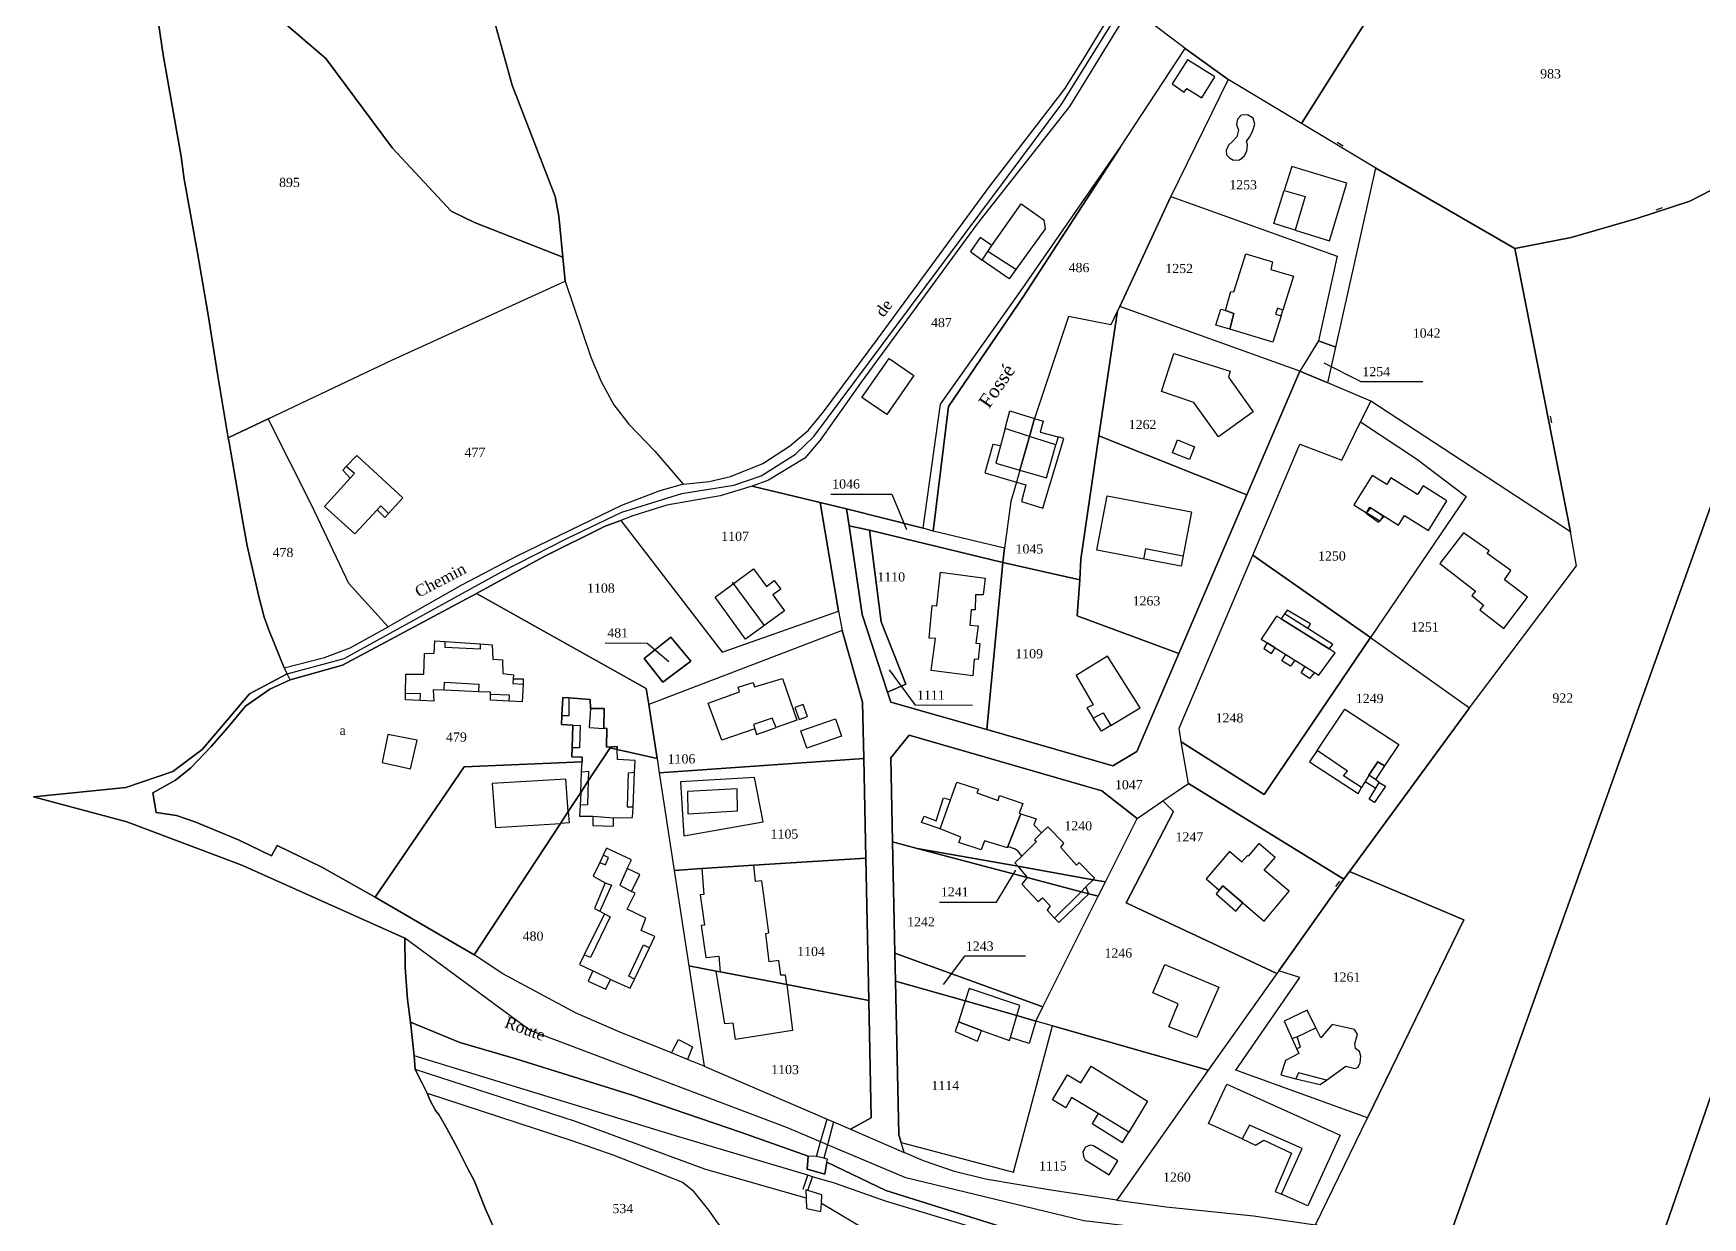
# Model space of a CAD drawing. Extents: x 1206804 to 1210977, y 6152742 to 6157901.
# Drawn here: x 1208421.3 to 1208784.9, y 6153886.7 to 6154144.6 of the extents above; entities that cross this region are included whole.
import ezdxf

# ---------------------------------------------------------------- set-up
doc = ezdxf.new("R2010")
doc.units = 0
doc.linetypes.add('CONTINU', pattern=[0])
doc.layers.get('0').update_dxf_attribs({"linetype": 'CONTINU'})
for name, color, linetype in [('1LIEUDIT', 7, 'CONTINU'), ('1PARCELLE', 7, 'CONTINU'), ('1SECTION', 7, 'CONTINU'), ('1SUBDFISC', 7, 'CONTINU'), ('1SUBDSECT', 7, 'CONTINU'), ('1TRONFLUV', 7, 'CONTINU'), ('1TROUPARCELLE', 7, 'CONTINU'), ('1ZONCOMM', 7, 'CONTINU'), ('3BATIDUR', 7, 'CONTINU'), ('3BATILEGER', 7, 'CONTINU'), ('3CHEMIN', 7, 'CONTINU'), ('3EAU', 7, 'CONTINU'), ('3FISCLINE', 7, 'CONTINUOUS'), ('3FLECHEPAR', 7, 'CONTINU'), ('3LIMNONPARC', 7, 'CONTINU'), ('3MURNONMI', 7, 'CONTINU'), ('3PARCELLETEX', 7, 'CONTINU'), ('3PISCINE', 7, 'CONTINUOUS'), ('3SNCF', 7, 'CONTINU'), ('3SUBDFISCTEX', 7, 'CONTINU'), ('3TOPOLINE', 7, 'CONTINU'), ('3TRONFLUVTEX', 7, 'CONTINU'), ('3ZONCOMMTEX', 7, 'CONTINU')]:
    doc.layers.add(name, color=color, linetype=linetype)
doc.styles.get("Standard").update_dxf_attribs({"font": 'Times New Roman'})

# ---------------------------------------------------------------- blocks, each defined once
blk = doc.blocks.new('MURNOMI')
blk.add_line((-0.75, 0.5), (0.75, 0.5))

msp = doc.modelspace()

# ---------------------------------------------------------------- linework, layer by layer
at = {"layer": '1LIEUDIT'}
for points in [[(1208660.27, 6154150.25), (1208646.96, 6154128.65), (1208626.85, 6154103.06), (1208601.57, 6154068.62), (1208592.66, 6154055.97), (1208589.34, 6154052.08), (1208581.44, 6154047.3), (1208577.86, 6154045.97), (1208570.91, 6154043.88), (1208559.26, 6154041.8), (1208551.88, 6154039.47), (1208549.23, 6154038.49), (1208545.82, 6154037.23), (1208532.38, 6154030.57), (1208517.78, 6154022.58), (1208488.64, 6154006.98), (1208477.22, 6154003.8), (1208476.55, 6154005.11), (1208468.36, 6154000.73), (1208462.28, 6153993.53), (1208458.03, 6153988.61), (1208451.66, 6153983.81), (1208441.4, 6153980.31), (1208421.28, 6153978.32), (1208441.66, 6153972.83), (1208466.67, 6153963.43), (1208502.19, 6153947.49), (1208502.23, 6153941.12), (1208502.75, 6153934.15), (1208503.4, 6153929.22), (1208514.19, 6153924.77), (1208526.39, 6153921.22), (1208551.51, 6153913.44), (1208575.49, 6153905.21), (1208590.02, 6153900.07), (1208589.84, 6153897.25), (1208593.67, 6153896.12), (1208594.12, 6153898.71), (1208606.94, 6153892.56), (1208632.86, 6153884.42)], [(1208660.27, 6154150.25), (1208646.96, 6154128.65), (1208626.85, 6154103.06), (1208601.57, 6154068.62), (1208592.66, 6154055.97), (1208589.34, 6154052.08), (1208581.44, 6154047.3), (1208577.86, 6154045.97), (1208570.91, 6154043.88), (1208559.26, 6154041.8), (1208551.88, 6154039.47), (1208549.23, 6154038.49), (1208545.82, 6154037.23), (1208532.38, 6154030.57), (1208517.78, 6154022.58), (1208488.64, 6154006.98), (1208477.22, 6154003.8), (1208476.55, 6154005.11), (1208476.55, 6154005.11), (1208475.88, 6154006.41), (1208472.63, 6154014.44), (1208471.55, 6154017.42), (1208470.36, 6154021.91), (1208467.83, 6154032.98), (1208466.84, 6154038.66), (1208464.57, 6154051.68), (1208463.91, 6154055.45), (1208463.74, 6154056.46), (1208461.42, 6154070.4), (1208459.34, 6154083.27), (1208457.02, 6154096.76), (1208454.16, 6154112.81), (1208453.49, 6154117.79), (1208449.56, 6154139.89), (1208448.14, 6154149.24)], [(1208632.86, 6153884.42), (1208606.94, 6153892.56), (1208594.12, 6153898.71), (1208593.67, 6153896.12), (1208589.84, 6153897.25), (1208590.02, 6153900.07), (1208575.49, 6153905.21), (1208551.51, 6153913.44), (1208526.39, 6153921.22), (1208514.19, 6153924.77), (1208503.4, 6153929.22), (1208503.4, 6153929.22), (1208504.19, 6153921.87), (1208504.46, 6153918.95), (1208505.9, 6153916.07), (1208507.04, 6153913.76), (1208507.65, 6153912.29), (1208508.9, 6153910.03), (1208509.59, 6153909.13), (1208511.24, 6153906.23), (1208513.72, 6153901.66), (1208515.92, 6153897.28), (1208517.3, 6153894.76), (1208519.73, 6153888.54), (1208522.56, 6153882.17)]]:
    msp.add_lwpolyline(points, dxfattribs=at)
at = {"layer": '1PARCELLE'}
for points in [[(1208804.2, 6154144.72), (1208802.07, 6154139.92), (1208799.4, 6154140.25), (1208791.98, 6154118.58), (1208789.69, 6154114.61), (1208786.71, 6154110.39), (1208782.07, 6154108.06), (1208770.58, 6154104.23), (1208756.24, 6154100.12), (1208744, 6154097.72), (1208713.7, 6154115.22), (1208697.53, 6154124.93), (1208727.34, 6154172.29), (1208714.09, 6154183.15), (1208717.14, 6154188.09), (1208689.53, 6154204.77), (1208694.34, 6154211.21), (1208799.06, 6154147.83), (1208804.2, 6154144.72)], [(1208697.53, 6154124.93), (1208681.52, 6154134.54), (1208672.15, 6154141.3), (1208660.27, 6154150.25), (1208663.02, 6154155.43), (1208672.65, 6154177.06), (1208675.69, 6154183.41), (1208681.49, 6154193.39), (1208689.53, 6154204.77), (1208717.14, 6154188.09), (1208714.09, 6154183.15), (1208727.34, 6154172.29), (1208697.53, 6154124.93)], [(1208700.54, 6153885.11), (1208711.85, 6153908.38), (1208732.84, 6153951.54), (1208707.95, 6153962.03), (1208734.1, 6153997.7), (1208757.39, 6154028.62), (1208756.13, 6154035.99), (1208744, 6154097.72), (1208756.24, 6154100.12), (1208770.58, 6154104.23), (1208782.07, 6154108.06), (1208786.71, 6154110.39), (1208789.69, 6154114.61), (1208791.98, 6154118.58), (1208799.4, 6154140.25), (1208802.07, 6154139.92), (1208804.2, 6154144.72), (1208813.07, 6154164.58), (1208829.17, 6154160.54), (1208727.35, 6153875.78), (1208718.13, 6153879.35), (1208704.88, 6153883.97), (1208700.54, 6153885.11)], [(1208536.58, 6154095.85), (1208517.35, 6154103.35), (1208512.26, 6154105.86), (1208499.53, 6154119.57), (1208484.98, 6154139.13), (1208475.41, 6154147.32), (1208464.99, 6154154.78), (1208461.96, 6154156.5), (1208455.38, 6154158.87), (1208449, 6154160.09), (1208446.18, 6154161.66), (1208448.14, 6154149.24), (1208449.56, 6154139.89), (1208453.49, 6154117.79), (1208454.16, 6154112.81), (1208457.02, 6154096.76), (1208459.34, 6154083.27), (1208461.42, 6154070.4), (1208463.74, 6154056.46), (1208472.41, 6154060.59), (1208499.51, 6154073.48), (1208537.14, 6154090.61), (1208536.58, 6154095.85)], [(1208727.35, 6153875.78), (1208829.17, 6154160.54), (1208834.08, 6154159.16), (1208836.91, 6154157.58), (1208852.08, 6154147.91), (1208858.11, 6154144.33), (1208865.31, 6154140.34), (1208768.4, 6153860.3), (1208754.59, 6153865.49), (1208727.35, 6153875.78)], [(1208592.68, 6154042.44), (1208598.41, 6154041.01), (1208615.06, 6154036.85), (1208618.84, 6154063.82), (1208636.72, 6154089.03), (1208658.01, 6154119.73), (1208672.15, 6154141.3), (1208660.27, 6154150.25), (1208646.96, 6154128.65), (1208626.85, 6154103.06), (1208601.57, 6154068.62), (1208592.66, 6154055.97), (1208589.34, 6154052.08), (1208581.44, 6154047.3), (1208577.86, 6154045.97), (1208592.68, 6154042.44)], [(1208669.01, 6154109.02), (1208657.94, 6154085.11), (1208657.46, 6154084.11), (1208656.01, 6154081.08), (1208646.78, 6154082.92), (1208639.35, 6154060.72), (1208638.23, 6154056.8), (1208636.16, 6154049.47), (1208635.41, 6154046.85), (1208634.22, 6154042.65), (1208632.84, 6154032.48), (1208617.29, 6154036.19), (1208620.62, 6154063.32), (1208636.91, 6154087.18), (1208658.01, 6154119.73), (1208672.15, 6154141.3), (1208681.52, 6154134.54), (1208669.01, 6154109.02)], [(1208865.31, 6154140.34), (1208873.57, 6154136.04), (1208878.82, 6154133.45), (1208883.83, 6154131.29), (1208890.47, 6154129.35), (1208898.21, 6154127.24), (1208905.29, 6154125.59), (1208871.43, 6154024.27), (1208845.8, 6153947.59), (1208836.16, 6153918.74), (1208829.02, 6153897.38), (1208824.28, 6153883.21), (1208812.68, 6153848.5), (1208781.3, 6153856.5), (1208774.74, 6153857.85), (1208770.64, 6153859.26), (1208768.4, 6153860.3), (1208865.31, 6154140.34)], [(1208669.01, 6154109.02), (1208705.26, 6154096.07), (1208701.2, 6154077.58), (1208705, 6154076.21), (1208713.7, 6154115.22), (1208697.53, 6154124.93), (1208681.52, 6154134.54), (1208669.01, 6154109.02)], [(1208744, 6154097.72), (1208756.13, 6154035.99), (1208712.58, 6154064.5), (1208703.26, 6154068.43), (1208705, 6154076.21), (1208713.7, 6154115.22), (1208744, 6154097.72)], [(1208669.01, 6154109.02), (1208705.26, 6154096.07), (1208701.2, 6154077.58), (1208697.12, 6154071.01), (1208657.94, 6154085.11), (1208669.01, 6154109.02)], [(1208472.41, 6154060.59), (1208499.51, 6154073.48), (1208537.14, 6154090.61), (1208542.68, 6154074.07), (1208544.98, 6154068.75), (1208547.68, 6154063.68), (1208551.01, 6154059.43), (1208556.67, 6154053.56), (1208562.82, 6154046.37), (1208557.54, 6154044.89), (1208549.42, 6154041.75), (1208526.76, 6154030.76), (1208514.69, 6154024.47), (1208498.58, 6154015.35), (1208490.02, 6154024.76), (1208481.86, 6154041.86), (1208472.41, 6154060.59)], [(1208632.42, 6154029.37), (1208649.19, 6154025.53), (1208649.47, 6154030.05), (1208653.34, 6154056.91), (1208657.46, 6154084.11), (1208656.01, 6154081.08), (1208646.78, 6154082.92), (1208639.35, 6154060.72), (1208638.23, 6154056.8), (1208636.16, 6154049.47), (1208635.41, 6154046.85), (1208634.22, 6154042.65), (1208632.84, 6154032.48), (1208632.42, 6154029.37)], [(1208697.12, 6154071.01), (1208657.94, 6154085.11), (1208657.46, 6154084.11), (1208653.34, 6154056.91), (1208685.6, 6154044.1), (1208697.12, 6154071.01)], [(1208701.2, 6154077.58), (1208697.12, 6154071.01), (1208703.26, 6154068.43), (1208705, 6154076.21), (1208701.2, 6154077.58)], [(1208697.12, 6154071.01), (1208685.6, 6154044.1), (1208670.79, 6154009.52), (1208661.64, 6153988.16), (1208656.39, 6153985.05), (1208628.93, 6153992.95), (1208608.06, 6153998.91), (1208607.34, 6154001.12), (1208601.83, 6154018.04), (1208598.96, 6154037.3), (1208598.41, 6154041.01), (1208592.68, 6154042.44), (1208596.68, 6154018.75), (1208597.48, 6154014.56), (1208601.9, 6153998.89), (1208602.16, 6153986.62), (1208602.61, 6153964.96), (1208603.25, 6153933.96), (1208603.77, 6153908.43), (1208599.28, 6153905.93), (1208610.97, 6153900.86), (1208610.29, 6153903.01), (1208609.76, 6153904.67), (1208609.06, 6153938.17), (1208608.93, 6153944.25), (1208608.42, 6153968.5), (1208608.04, 6153986.8), (1208612.02, 6153991.72), (1208654.02, 6153979.59), (1208661.68, 6153973.57), (1208667.29, 6153977.4), (1208672.87, 6153981.21), (1208671.33, 6153990.28), (1208670.83, 6153993.27), (1208686.89, 6154030.97), (1208697.16, 6154055.08), (1208706.3, 6154051.65), (1208710.36, 6154059.97), (1208712.58, 6154064.5), (1208703.26, 6154068.43), (1208697.12, 6154071.01)], [(1208712.57, 6154013.02), (1208734.1, 6153997.7), (1208757.39, 6154028.62), (1208756.13, 6154035.99), (1208712.58, 6154064.5), (1208710.36, 6154059.97), (1208722.59, 6154051.88), (1208733.39, 6154043.74), (1208712.57, 6154013.02)], [(1208472.41, 6154060.59), (1208463.74, 6154056.46), (1208463.91, 6154055.45), (1208464.57, 6154051.68), (1208466.84, 6154038.66), (1208467.83, 6154032.98), (1208470.36, 6154021.91), (1208471.55, 6154017.42), (1208472.63, 6154014.44), (1208475.88, 6154006.41), (1208484.72, 6154008.65), (1208490.27, 6154010.76), (1208498.58, 6154015.35), (1208490.02, 6154024.76), (1208481.86, 6154041.86), (1208472.41, 6154060.59)], [(1208670.79, 6154009.52), (1208685.6, 6154044.1), (1208653.34, 6154056.91), (1208649.47, 6154030.05), (1208649.19, 6154025.53), (1208648.66, 6154017.74), (1208670.79, 6154009.52)], [(1208712.57, 6154013.02), (1208686.89, 6154030.97), (1208697.16, 6154055.08), (1208706.3, 6154051.65), (1208710.36, 6154059.97), (1208722.59, 6154051.88), (1208733.39, 6154043.74), (1208712.57, 6154013.02)], [(1208596.68, 6154018.75), (1208592.68, 6154042.44), (1208577.86, 6154045.97), (1208570.91, 6154043.88), (1208559.26, 6154041.8), (1208551.88, 6154039.47), (1208549.23, 6154038.49), (1208571.29, 6154009.84), (1208596.68, 6154018.75)], [(1208554.79, 6154001.92), (1208517.78, 6154022.58), (1208532.38, 6154030.57), (1208545.82, 6154037.23), (1208549.23, 6154038.49), (1208571.29, 6154009.84), (1208596.68, 6154018.75), (1208597.48, 6154014.56), (1208555.33, 6153998.44), (1208554.79, 6154001.92)], [(1208598.41, 6154041.01), (1208598.96, 6154037.3), (1208603.37, 6154036.38), (1208632.42, 6154029.37), (1208632.84, 6154032.48), (1208617.29, 6154036.19), (1208615.06, 6154036.85), (1208598.41, 6154041.01)], [(1208598.96, 6154037.3), (1208601.83, 6154018.04), (1208607.34, 6154001.12), (1208611.33, 6154002.82), (1208605.98, 6154016.39), (1208603.37, 6154036.38), (1208598.96, 6154037.3)], [(1208607.34, 6154001.12), (1208608.06, 6153998.91), (1208628.93, 6153992.95), (1208632.42, 6154029.37), (1208603.37, 6154036.38), (1208605.98, 6154016.39), (1208611.33, 6154002.82), (1208607.34, 6154001.12)], [(1208628.93, 6153992.95), (1208656.39, 6153985.05), (1208661.64, 6153988.16), (1208670.79, 6154009.52), (1208648.66, 6154017.74), (1208649.19, 6154025.53), (1208632.42, 6154029.37), (1208628.93, 6153992.95)], [(1208712.57, 6154013.02), (1208689.37, 6153978.84), (1208671.33, 6153990.28), (1208670.83, 6153993.27), (1208686.89, 6154030.97), (1208712.57, 6154013.02)], [(1208557.14, 6153986.62), (1208548.45, 6153988.64), (1208546.91, 6153988.99), (1208542.16, 6153981.77), (1208540.5, 6153979.23), (1208537.78, 6153975.1), (1208536.1, 6153972.53), (1208517.29, 6153943.87), (1208495.75, 6153956.46), (1208484.12, 6153962.97), (1208474.38, 6153967.72), (1208473.13, 6153965.42), (1208466.11, 6153968.87), (1208456.63, 6153972.82), (1208452.42, 6153974.27), (1208448.03, 6153974.87), (1208447.27, 6153979.2), (1208452.27, 6153981.93), (1208455.54, 6153984.6), (1208459.98, 6153989.25), (1208463.63, 6153993.38), (1208467.51, 6153998.08), (1208472.78, 6154001.77), (1208477.22, 6154003.8), (1208488.64, 6154006.98), (1208517.78, 6154022.58), (1208554.79, 6154001.92), (1208555.33, 6153998.44), (1208557.14, 6153986.62)], [(1208564.51, 6154007.85), (1208560.1, 6154013.08), (1208554.31, 6154008.44), (1208558.42, 6154003.25), (1208564.51, 6154007.85)], [(1208602.16, 6153986.62), (1208601.9, 6153998.89), (1208597.48, 6154014.56), (1208555.33, 6153998.44), (1208557.14, 6153986.62), (1208557.6, 6153983.55), (1208602.16, 6153986.62)], [(1208706.73, 6153960.35), (1208672.87, 6153981.21), (1208671.33, 6153990.28), (1208689.37, 6153978.84), (1208712.57, 6154013.02), (1208734.1, 6153997.7), (1208707.95, 6153962.03), (1208706.73, 6153960.35)], [(1208654.79, 6153959.77), (1208661.68, 6153973.57), (1208654.02, 6153979.59), (1208612.02, 6153991.72), (1208608.04, 6153986.8), (1208608.42, 6153968.5), (1208613.82, 6153967.07), (1208635.69, 6153963.18), (1208652.1, 6153960.25), (1208654.79, 6153959.77)], [(1208564.04, 6153941.5), (1208567.38, 6153919.67), (1208563.79, 6153921.12), (1208560.31, 6153922.52), (1208548.88, 6153927.14), (1208539.5, 6153931.22), (1208533.57, 6153934.38), (1208523.57, 6153939.79), (1208517.29, 6153943.87), (1208536.1, 6153972.53), (1208537.78, 6153975.1), (1208540.5, 6153979.23), (1208542.16, 6153981.77), (1208546.91, 6153988.99), (1208548.45, 6153988.64), (1208557.14, 6153986.62), (1208557.6, 6153983.55), (1208560.86, 6153962.28), (1208564.04, 6153941.5)], [(1208602.61, 6153964.96), (1208602.16, 6153986.62), (1208557.6, 6153983.55), (1208560.86, 6153962.28), (1208566.88, 6153962.67), (1208578.18, 6153963.4), (1208602.61, 6153964.96)], [(1208692.55, 6153940.4), (1208692.12, 6153939.81), (1208659.3, 6153955.19), (1208669.61, 6153975.11), (1208667.29, 6153977.4), (1208672.87, 6153981.21), (1208706.73, 6153960.35), (1208692.55, 6153940.4)], [(1208677.19, 6153918.78), (1208643.29, 6153928.44), (1208639.64, 6153929.47), (1208641.18, 6153932.54), (1208653.24, 6153956.66), (1208654.79, 6153959.77), (1208661.68, 6153973.57), (1208667.29, 6153977.4), (1208669.61, 6153975.11), (1208659.3, 6153955.19), (1208692.12, 6153939.81), (1208677.19, 6153918.78)], [(1208641.18, 6153932.54), (1208653.24, 6153956.66), (1208651.18, 6153957.21), (1208649.49, 6153957.65), (1208637.75, 6153960.75), (1208613.82, 6153967.07), (1208608.42, 6153968.5), (1208608.93, 6153944.25), (1208641.18, 6153932.54)], [(1208653.24, 6153956.66), (1208654.79, 6153959.77), (1208652.1, 6153960.25), (1208635.69, 6153963.18), (1208613.82, 6153967.07), (1208637.75, 6153960.75), (1208649.49, 6153957.65), (1208651.18, 6153957.21), (1208653.24, 6153956.66)], [(1208603.25, 6153933.96), (1208602.61, 6153964.96), (1208578.18, 6153963.4), (1208566.88, 6153962.67), (1208560.86, 6153962.28), (1208564.04, 6153941.5), (1208570, 6153940.35), (1208570.88, 6153940.19), (1208585.39, 6153937.4), (1208603.25, 6153933.96)], [(1208711.85, 6153908.38), (1208683.23, 6153918.79), (1208697.12, 6153938.94), (1208692.55, 6153940.4), (1208706.73, 6153960.35), (1208707.95, 6153962.03), (1208732.84, 6153951.54), (1208711.85, 6153908.38)], [(1208639.64, 6153929.47), (1208641.18, 6153932.54), (1208608.93, 6153944.25), (1208609.06, 6153938.17), (1208624.24, 6153933.86), (1208635.51, 6153930.65), (1208639.64, 6153929.47)], [(1208599.28, 6153905.93), (1208603.77, 6153908.43), (1208603.25, 6153933.96), (1208585.39, 6153937.4), (1208570.88, 6153940.19), (1208570, 6153940.35), (1208564.04, 6153941.5), (1208567.38, 6153919.67), (1208594.16, 6153908.13), (1208595.56, 6153907.53), (1208599.28, 6153905.93)], [(1208677.19, 6153918.78), (1208657.25, 6153890.44), (1208668.05, 6153889), (1208687.03, 6153887.07), (1208700.54, 6153885.11), (1208711.85, 6153908.38), (1208683.23, 6153918.79), (1208697.12, 6153938.94), (1208692.55, 6153940.4), (1208692.12, 6153939.81), (1208677.19, 6153918.78)], [(1208610.29, 6153903.01), (1208634.78, 6153896.58), (1208643.29, 6153928.44), (1208639.64, 6153929.47), (1208635.51, 6153930.65), (1208624.24, 6153933.86), (1208609.06, 6153938.17), (1208609.76, 6153904.67), (1208610.29, 6153903.01)], [(1208677.19, 6153918.78), (1208657.25, 6153890.44), (1208642.49, 6153892.71), (1208628.64, 6153895.03), (1208621.91, 6153896.72), (1208615.17, 6153899.04), (1208610.97, 6153900.86), (1208610.29, 6153903.01), (1208634.78, 6153896.58), (1208643.29, 6153928.44), (1208677.19, 6153918.78)]]:
    msp.add_lwpolyline(points, close=True, dxfattribs=at)
for points in [[(1208515.07, 6154171.27), (1208525.6, 6154133.31), (1208534.94, 6154109.07), (1208535.72, 6154104.78), (1208536.58, 6154095.85), (1208517.35, 6154103.35), (1208517.35, 6154103.35), (1208512.26, 6154105.86), (1208499.53, 6154119.57), (1208484.98, 6154139.13), (1208475.41, 6154147.32)], [(1208515.07, 6154171.27), (1208525.6, 6154133.31), (1208534.94, 6154109.07), (1208535.72, 6154104.78), (1208536.58, 6154095.85), (1208537.14, 6154090.61), (1208542.68, 6154074.07), (1208544.98, 6154068.75), (1208547.68, 6154063.68), (1208551.01, 6154059.43), (1208556.67, 6154053.56), (1208562.82, 6154046.37), (1208568.49, 6154046.98), (1208573.13, 6154048.03), (1208580.18, 6154050.9), (1208585.96, 6154054.64), (1208590.05, 6154058.08), (1208593.37, 6154062.14), (1208605.14, 6154078.01), (1208629.6, 6154111.29), (1208645.94, 6154132.47), (1208649.86, 6154138.7), (1208658.44, 6154152.89)], [(1208603.94, 6153883.19), (1208592.92, 6153889.72), (1208593.02, 6153891.66), (1208589.96, 6153892.56), (1208589.51, 6153892.69), (1208589.59, 6153890.89), (1208567.55, 6153897.19), (1208539.35, 6153907.58), (1208504.46, 6153918.95), (1208504.19, 6153921.87), (1208503.4, 6153929.22), (1208514.19, 6153924.77), (1208526.39, 6153921.22), (1208551.51, 6153913.44), (1208575.49, 6153905.21), (1208590.02, 6153900.07), (1208589.84, 6153897.25), (1208593.67, 6153896.12), (1208594.12, 6153898.71), (1208606.94, 6153892.56), (1208632.86, 6153884.42)], [(1208522.56, 6153882.17), (1208519.73, 6153888.54), (1208517.3, 6153894.76), (1208515.92, 6153897.28), (1208513.72, 6153901.66), (1208511.24, 6153906.23), (1208509.59, 6153909.13), (1208508.9, 6153910.03), (1208507.65, 6153912.29), (1208507.04, 6153913.76), (1208538.58, 6153903.44), (1208547.72, 6153900.24), (1208562.67, 6153894.4), (1208564.78, 6153892.7), (1208568.31, 6153888.31), (1208575.36, 6153878.37)]]:
    msp.add_lwpolyline(points, dxfattribs=at)
at = {"layer": '1SECTION'}
msp.add_lwpolyline([(1208448.14, 6154149.24), (1208449.56, 6154139.89), (1208453.49, 6154117.79), (1208454.16, 6154112.81), (1208457.02, 6154096.76), (1208459.34, 6154083.27), (1208461.42, 6154070.4), (1208463.74, 6154056.46), (1208463.91, 6154055.45), (1208464.57, 6154051.68), (1208466.84, 6154038.66), (1208467.83, 6154032.98), (1208470.36, 6154021.91), (1208471.55, 6154017.42), (1208472.63, 6154014.44), (1208475.88, 6154006.41), (1208476.55, 6154005.11), (1208468.36, 6154000.73), (1208462.28, 6153993.53), (1208458.03, 6153988.61), (1208451.66, 6153983.81), (1208441.4, 6153980.31), (1208421.28, 6153978.32), (1208441.66, 6153972.83), (1208466.67, 6153963.43), (1208502.19, 6153947.49), (1208502.23, 6153941.12), (1208502.75, 6153934.15), (1208503.4, 6153929.22), (1208504.19, 6153921.87), (1208504.46, 6153918.95), (1208505.9, 6153916.07), (1208507.04, 6153913.76), (1208507.65, 6153912.29), (1208508.9, 6153910.03), (1208509.59, 6153909.13), (1208511.24, 6153906.23), (1208513.72, 6153901.66), (1208515.92, 6153897.28), (1208517.3, 6153894.76), (1208519.73, 6153888.54), (1208522.56, 6153882.17)], dxfattribs=at)
at = {"layer": '1SUBDFISC'}
msp.add_lwpolyline([(1208475.41, 6154147.32), (1208484.98, 6154139.13), (1208499.53, 6154119.57), (1208512.26, 6154105.86), (1208517.35, 6154103.35), (1208536.58, 6154095.85), (1208535.72, 6154104.78), (1208534.94, 6154109.07), (1208525.6, 6154133.31), (1208515.07, 6154171.27)], dxfattribs=at)
for points in [[(1208495.75, 6153956.46), (1208515.1, 6153984.84), (1208540.79, 6153985.93), (1208540.83, 6153986.95), (1208538.58, 6153987.05), (1208538.63, 6153989), (1208538.76, 6153993.94), (1208536.3, 6153994.03), (1208536.4, 6153995.97), (1208536.61, 6153999.91), (1208537.92, 6153999.83), (1208542.57, 6153999.53), (1208542.6, 6153997.52), (1208545.63, 6153997.56), (1208545.57, 6153993.22), (1208546.22, 6153993.27), (1208546.1, 6153989.13), (1208548.43, 6153989.24), (1208548.45, 6153988.64), (1208557.14, 6153986.62), (1208555.33, 6153998.44), (1208554.79, 6154001.92), (1208517.78, 6154022.58), (1208488.64, 6154006.98), (1208477.22, 6154003.8), (1208472.78, 6154001.77), (1208467.51, 6153998.08), (1208463.63, 6153993.38), (1208459.98, 6153989.25), (1208455.54, 6153984.6), (1208452.27, 6153981.93), (1208447.27, 6153979.2), (1208448.03, 6153974.87), (1208452.42, 6153974.27), (1208456.63, 6153972.82), (1208466.11, 6153968.87), (1208473.13, 6153965.42), (1208474.38, 6153967.72), (1208484.12, 6153962.97), (1208495.75, 6153956.46)], [(1208495.75, 6153956.46), (1208517.29, 6153943.87), (1208536.1, 6153972.53), (1208537.78, 6153975.1), (1208540.5, 6153979.23), (1208542.16, 6153981.77), (1208546.91, 6153988.99), (1208548.45, 6153988.64), (1208548.43, 6153989.24), (1208546.1, 6153989.13), (1208546.22, 6153993.27), (1208545.57, 6153993.22), (1208545.63, 6153997.56), (1208542.6, 6153997.52), (1208542.57, 6153999.53), (1208537.92, 6153999.83), (1208536.61, 6153999.91), (1208536.4, 6153995.97), (1208536.3, 6153994.03), (1208538.76, 6153993.94), (1208538.63, 6153989), (1208538.58, 6153987.05), (1208540.83, 6153986.95), (1208540.79, 6153985.93), (1208515.1, 6153984.84), (1208495.75, 6153956.46)]]:
    msp.add_lwpolyline(points, close=True, dxfattribs=at)
at = {"layer": '1SUBDSECT'}
msp.add_lwpolyline([(1208522.56, 6153882.17), (1208519.73, 6153888.54), (1208517.3, 6153894.76), (1208515.92, 6153897.28), (1208513.72, 6153901.66), (1208511.24, 6153906.23), (1208509.59, 6153909.13), (1208508.9, 6153910.03), (1208507.65, 6153912.29), (1208507.04, 6153913.76), (1208505.9, 6153916.07), (1208504.46, 6153918.95), (1208504.19, 6153921.87), (1208503.4, 6153929.22), (1208502.75, 6153934.15), (1208502.23, 6153941.12), (1208502.19, 6153947.49), (1208466.67, 6153963.43), (1208441.66, 6153972.83), (1208421.28, 6153978.32), (1208441.4, 6153980.31), (1208451.66, 6153983.81), (1208458.03, 6153988.61), (1208462.28, 6153993.53), (1208468.36, 6154000.73), (1208476.55, 6154005.11), (1208475.88, 6154006.41), (1208472.63, 6154014.44), (1208471.55, 6154017.42), (1208470.36, 6154021.91), (1208467.83, 6154032.98), (1208466.84, 6154038.66), (1208464.57, 6154051.68), (1208463.91, 6154055.45), (1208463.74, 6154056.46), (1208461.42, 6154070.4), (1208459.34, 6154083.27), (1208457.02, 6154096.76), (1208454.16, 6154112.81), (1208453.49, 6154117.79), (1208449.56, 6154139.89), (1208448.14, 6154149.24)], dxfattribs=at)
at = {"layer": '1TRONFLUV'}
for points in [[(1208658.01, 6154119.73), (1208636.91, 6154087.18), (1208620.62, 6154063.32), (1208617.29, 6154036.19), (1208615.06, 6154036.85), (1208618.84, 6154063.82), (1208636.72, 6154089.03), (1208658.01, 6154119.73)], [(1208590.02, 6153900.07), (1208589.84, 6153897.25), (1208593.67, 6153896.12), (1208594.12, 6153898.71), (1208594.23, 6153899.42), (1208593.48, 6153899.6), (1208591.86, 6153900), (1208590.02, 6153900.07)], [(1208589.51, 6153892.69), (1208589.59, 6153890.89), (1208589.71, 6153888.65), (1208592.81, 6153888.03), (1208592.92, 6153889.72), (1208593.02, 6153891.66), (1208589.96, 6153892.56), (1208589.51, 6153892.69)]]:
    msp.add_lwpolyline(points, close=True, dxfattribs=at)
at = {"layer": '1TROUPARCELLE'}
msp.add_lwpolyline([(1208554.31, 6154008.44), (1208560.1, 6154013.08), (1208564.51, 6154007.85), (1208558.42, 6154003.25), (1208554.31, 6154008.44)], close=True, dxfattribs=at)
at = {"layer": '1ZONCOMM'}
for points in [[(1208421.28, 6153978.32), (1208441.4, 6153980.31), (1208451.66, 6153983.81), (1208458.03, 6153988.61), (1208462.28, 6153993.53), (1208468.36, 6154000.73), (1208476.55, 6154005.11), (1208488.96, 6154008.45), (1208523.28, 6154027.32), (1208537.51, 6154034.55), (1208549.43, 6154040.28), (1208562.51, 6154044.33), (1208573.85, 6154046.17), (1208579.78, 6154048.24), (1208587.28, 6154052.96), (1208591.28, 6154056.75), (1208645.31, 6154129.2), (1208662.22, 6154156.42)], [(1208421.28, 6153978.32), (1208441.4, 6153980.31), (1208451.66, 6153983.81), (1208458.03, 6153988.61), (1208462.28, 6153993.53), (1208468.36, 6154000.73), (1208476.55, 6154005.11), (1208488.96, 6154008.45), (1208523.28, 6154027.32), (1208537.51, 6154034.55), (1208549.43, 6154040.28), (1208562.51, 6154044.33), (1208573.85, 6154046.17), (1208579.78, 6154048.24), (1208587.28, 6154052.96), (1208591.28, 6154056.75), (1208645.31, 6154129.2), (1208662.22, 6154156.42)], [(1209084.81, 6153781.42), (1209072.55, 6153791.41), (1208972.29, 6153815.79), (1208873.09, 6153830.03), (1208844.77, 6153836.74), (1208769.47, 6153855.88), (1208718.42, 6153875.72), (1208694.74, 6153882.04), (1208666.66, 6153884.04), (1208650.07, 6153885.95), (1208611.32, 6153895.31), (1208594.24, 6153902.52), (1208592.75, 6153903.15), (1208585.52, 6153906.2), (1208529.5, 6153927.39), (1208502.19, 6153947.49), (1208466.67, 6153963.43), (1208441.66, 6153972.83), (1208421.28, 6153978.32)], [(1209084.81, 6153781.42), (1209072.55, 6153791.41), (1208972.29, 6153815.79), (1208873.09, 6153830.03), (1208844.77, 6153836.74), (1208769.47, 6153855.88), (1208718.42, 6153875.72), (1208694.74, 6153882.04), (1208666.66, 6153884.04), (1208650.07, 6153885.95), (1208611.32, 6153895.31), (1208594.24, 6153902.52), (1208592.75, 6153903.15), (1208585.52, 6153906.2), (1208529.5, 6153927.39), (1208502.19, 6153947.49), (1208466.67, 6153963.43), (1208441.66, 6153972.83), (1208421.28, 6153978.32)]]:
    msp.add_lwpolyline(points, dxfattribs=at)
at = {"layer": '3BATIDUR'}
for points in [[(1208672.67, 6154138.82), (1208669.34, 6154133.61), (1208671.98, 6154131.76), (1208672.54, 6154132.58), (1208675.8, 6154130.55), (1208678.61, 6154135.13), (1208672.67, 6154138.82)], [(1208695.39, 6154115.55), (1208693.74, 6154110.35), (1208698.3, 6154109.01), (1208696.13, 6154101.72), (1208703.63, 6154099.39), (1208707.38, 6154111.96), (1208695.39, 6154115.55)], [(1208627.52, 6154100.09), (1208625.4, 6154097.09), (1208627.95, 6154095.18), (1208629.17, 6154097.03), (1208630.05, 6154098.34), (1208627.52, 6154100.09)], [(1208685.4, 6154096.53), (1208691.2, 6154094.8), (1208690.85, 6154093.14), (1208695.75, 6154091.66), (1208693.45, 6154084.31), (1208692.26, 6154084.71), (1208691.86, 6154083.4), (1208693.05, 6154083.03), (1208691.26, 6154077.31), (1208681.88, 6154080.12), (1208682.8, 6154083.6), (1208680.98, 6154084.19), (1208682.14, 6154088.35), (1208682.78, 6154088.27), (1208685.4, 6154096.53)], [(1208669.71, 6154074.86), (1208682, 6154070.97), (1208681.59, 6154069.71), (1208686.96, 6154062.14), (1208679.45, 6154056.7), (1208674.03, 6154064.17), (1208667.02, 6154066.56), (1208669.71, 6154074.86)], [(1208638.23, 6154056.8), (1208639.35, 6154060.72), (1208641.21, 6154060.15), (1208640.55, 6154057.75), (1208644.52, 6154056.71), (1208644.01, 6154054.93), (1208638.23, 6154056.8)], [(1208636.16, 6154049.47), (1208638.23, 6154056.8), (1208632.94, 6154058.52), (1208631.95, 6154054.73), (1208630.96, 6154050.98), (1208636.16, 6154049.47)], [(1208636.16, 6154049.47), (1208641.98, 6154047.78), (1208644.01, 6154054.93), (1208638.23, 6154056.8), (1208636.16, 6154049.47)], [(1208491.74, 6154052.66), (1208501.76, 6154043.42), (1208498.61, 6154040.02), (1208496.95, 6154041.66), (1208496.17, 6154040.81), (1208491.29, 6154035.55), (1208484.68, 6154041.56), (1208490.31, 6154047.73), (1208491.24, 6154048.75), (1208489.4, 6154050.24), (1208491.74, 6154052.66)], [(1208725.16, 6154036.33), (1208729.19, 6154042.8), (1208723.99, 6154046.03), (1208722.8, 6154044.12), (1208716.97, 6154047.74), (1208716.08, 6154046.31), (1208712.9, 6154048.3), (1208708.91, 6154041.88), (1208711.65, 6154040.17), (1208712.39, 6154041.38), (1208718.67, 6154037.47), (1208719.97, 6154039.55), (1208725.16, 6154036.33)], [(1208673.54, 6154040.39), (1208671.3, 6154028.53), (1208652.92, 6154032.01), (1208655.17, 6154043.88), (1208673.54, 6154040.39)], [(1208732.77, 6154035.82), (1208727.61, 6154029.11), (1208735.42, 6154023.12), (1208734.63, 6154022.14), (1208737.12, 6154020.07), (1208736.32, 6154019.01), (1208741.56, 6154014.95), (1208746.77, 6154021.79), (1208741.7, 6154025.57), (1208743.11, 6154027.63), (1208737.93, 6154031.28), (1208738.39, 6154031.86), (1208732.77, 6154035.82)], [(1208576.4, 6154012.61), (1208569.82, 6154021.8), (1208578.16, 6154027.94), (1208580.97, 6154024.12), (1208582.62, 6154025.41), (1208584.06, 6154023.55), (1208582.35, 6154022.27), (1208584.88, 6154018.84), (1208576.4, 6154012.61)], [(1208618.87, 6154027.22), (1208628.57, 6154025.89), (1208628.17, 6154022.26), (1208626.5, 6154022.27), (1208626.43, 6154019.03), (1208625.52, 6154019.06), (1208625.24, 6154015.67), (1208627.04, 6154015.56), (1208626.58, 6154011.75), (1208627.42, 6154011.7), (1208627.04, 6154008.2), (1208626.17, 6154008.26), (1208625.91, 6154004.65), (1208616.81, 6154005.85), (1208617.81, 6154012.76), (1208616.39, 6154012.86), (1208617.09, 6154019.99), (1208618.08, 6154019.93), (1208618.87, 6154027.22)], [(1208692.09, 6154017.67), (1208688.73, 6154012.66), (1208690.05, 6154011.84), (1208691.79, 6154010.74), (1208694.09, 6154009.3), (1208696.07, 6154008.07), (1208698.27, 6154006.69), (1208700.34, 6154005.39), (1208701.3, 6154004.8), (1208704.84, 6154009.69), (1208703.55, 6154010.51), (1208693.05, 6154017.07), (1208692.09, 6154017.67)], [(1208560.1, 6154013.08), (1208564.51, 6154007.85), (1208558.42, 6154003.25), (1208554.31, 6154008.44), (1208560.1, 6154013.08)], [(1208508.7, 6154012.27), (1208510.97, 6154012.12), (1208518.6, 6154011.59), (1208521.24, 6154011.42), (1208521.39, 6154008.31), (1208523.49, 6154008.15), (1208523.54, 6154005.13), (1208525.84, 6154004.89), (1208525.78, 6154004.03), (1208528, 6154003.97), (1208527.94, 6154002.85), (1208527.74, 6153998.97), (1208524.89, 6153999.14), (1208520.88, 6153999.36), (1208520.85, 6154000.62), (1208520.84, 6154001.08), (1208518.24, 6154001.2), (1208510.77, 6154001.53), (1208508.33, 6154001.64), (1208508.5, 6153999.13), (1208505.53, 6153999.26), (1208502.34, 6153999.4), (1208502.35, 6154000.8), (1208502.39, 6154005.04), (1208506.31, 6154005.01), (1208506.44, 6154009.53), (1208508.56, 6154009.58), (1208508.7, 6154012.27)], [(1208655.23, 6154008.96), (1208648.39, 6154004.74), (1208652.09, 6153998.35), (1208650.78, 6153997.67), (1208652.15, 6153995.47), (1208654.32, 6153996.59), (1208656.01, 6153993.84), (1208662.33, 6153997.71), (1208655.23, 6154008.96)], [(1208584.42, 6154004.1), (1208587.61, 6153995.02), (1208583.04, 6153993.38), (1208582.18, 6153995.44), (1208578.12, 6153994.04), (1208578.43, 6153993.08), (1208571.23, 6153990.61), (1208568.29, 6153998.71), (1208575.08, 6154001.18), (1208574.82, 6154002.22), (1208578.1, 6154003.18), (1208578.35, 6154002.26), (1208584.42, 6154004.1)], [(1208548.45, 6153988.64), (1208546.91, 6153988.99), (1208542.16, 6153981.77), (1208540.5, 6153979.23), (1208540.7, 6153983.78), (1208540.79, 6153985.93), (1208540.83, 6153986.95), (1208538.58, 6153987.05), (1208538.63, 6153989), (1208538.76, 6153993.94), (1208536.3, 6153994.03), (1208536.4, 6153995.97), (1208536.61, 6153999.91), (1208537.92, 6153999.83), (1208542.57, 6153999.53), (1208542.6, 6153997.52), (1208545.63, 6153997.56), (1208545.57, 6153993.22), (1208546.22, 6153993.27), (1208546.1, 6153989.13), (1208548.43, 6153989.24), (1208548.45, 6153988.64)], [(1208706.97, 6153997.42), (1208718.73, 6153989.73), (1208715.58, 6153985.06), (1208714.13, 6153985.96), (1208712.19, 6153983.04), (1208711.36, 6153981.62), (1208710.6, 6153980.32), (1208706.69, 6153982.88), (1208707.52, 6153983.93), (1208700.93, 6153988.4), (1208706.97, 6153997.42)], [(1208498.48, 6153991.89), (1208497.27, 6153985.81), (1208503.44, 6153984.37), (1208504.85, 6153990.65), (1208498.48, 6153991.89)], [(1208540.5, 6153979.23), (1208540.37, 6153976.46), (1208540.27, 6153974.1), (1208543.13, 6153974.12), (1208543.17, 6153972.09), (1208547.64, 6153971.91), (1208547.62, 6153973.75), (1208551.79, 6153973.79), (1208551.9, 6153976.16), (1208552.23, 6153983.61), (1208552.35, 6153986.19), (1208548.53, 6153986.42), (1208548.45, 6153988.64), (1208546.91, 6153988.99), (1208542.16, 6153981.77), (1208540.5, 6153979.23)], [(1208537.78, 6153975.1), (1208537.25, 6153982.17), (1208521.25, 6153981.18), (1208521.97, 6153971.66), (1208536.1, 6153972.53), (1208537.78, 6153975.1)], [(1208622.41, 6153981.53), (1208627.14, 6153979.99), (1208626.77, 6153979.14), (1208631.4, 6153977.54), (1208631.69, 6153978.6), (1208636.77, 6153976.87), (1208636, 6153974.78), (1208636.4, 6153974.59), (1208633.55, 6153967.5), (1208633.43, 6153967.18), (1208628.43, 6153968.7), (1208627.76, 6153966.73), (1208622.87, 6153968.36), (1208623.32, 6153969.55), (1208618.79, 6153971.32), (1208621.04, 6153977.67), (1208622.41, 6153981.53)], [(1208536.1, 6153972.53), (1208537.78, 6153975.1), (1208537.97, 6153972.65), (1208536.1, 6153972.53)], [(1208635.69, 6153963.18), (1208652.1, 6153960.25), (1208652.43, 6153960.58), (1208649.08, 6153964.04), (1208648.53, 6153963.39), (1208645.09, 6153967.28), (1208645.74, 6153968.21), (1208642.28, 6153971.78), (1208640.87, 6153970.44), (1208639.32, 6153968.96), (1208639.79, 6153968.56), (1208636.59, 6153965.41), (1208635.06, 6153963.91), (1208635.69, 6153963.18)], [(1208546.14, 6153967.13), (1208545.42, 6153965.62), (1208544.63, 6153963.99), (1208543.22, 6153961.01), (1208545.86, 6153959.61), (1208543.48, 6153954.02), (1208544.67, 6153953.37), (1208545.67, 6153952.83), (1208541.24, 6153943.89), (1208540.22, 6153941.82), (1208543.11, 6153940.44), (1208542.12, 6153938.13), (1208545.96, 6153936.39), (1208546.96, 6153938.56), (1208551.25, 6153936.67), (1208552.2, 6153938.63), (1208555.45, 6153945.42), (1208556.63, 6153947.91), (1208553.66, 6153949.23), (1208554.71, 6153951.89), (1208550.6, 6153953.85), (1208552.37, 6153957.35), (1208551.57, 6153957.69), (1208553.41, 6153961.39), (1208550.63, 6153962.68), (1208551.6, 6153964.6), (1208546.14, 6153967.13)], [(1208689.41, 6153962.37), (1208691.75, 6153965.11), (1208688.22, 6153968.14), (1208685.88, 6153965.39), (1208685.72, 6153965.52), (1208684.54, 6153964.14), (1208684.52, 6153964.11), (1208681.81, 6153966.41), (1208676.72, 6153960.44), (1208679.6, 6153957.98), (1208680.38, 6153958.91), (1208689.34, 6153951.26), (1208694.85, 6153957.73), (1208689.41, 6153962.37)], [(1208585.39, 6153937.4), (1208585.14, 6153939.47), (1208584.08, 6153939.45), (1208583.68, 6153942.69), (1208581.57, 6153942.37), (1208580.79, 6153948.56), (1208581.49, 6153948.69), (1208579.95, 6153960), (1208578.6, 6153959.89), (1208578.18, 6153963.4), (1208566.88, 6153962.67), (1208567.33, 6153957.01), (1208566.49, 6153956.94), (1208567.44, 6153950.33), (1208566.74, 6153950.28), (1208567.78, 6153943.33), (1208570.6, 6153943.64), (1208570.88, 6153940.19), (1208585.39, 6153937.4)], [(1208652.1, 6153960.25), (1208635.69, 6153963.18), (1208637.75, 6153960.75), (1208649.49, 6153957.65), (1208650.53, 6153958.68), (1208652.1, 6153960.25)], [(1208637.75, 6153960.75), (1208636.58, 6153959.32), (1208640.17, 6153955.49), (1208641.1, 6153956.28), (1208642.78, 6153954.55), (1208642.08, 6153953.62), (1208643.7, 6153951.88), (1208649.49, 6153957.65), (1208637.75, 6153960.75)], [(1208585.39, 6153937.4), (1208586.6, 6153927.45), (1208574.25, 6153925.47), (1208573.69, 6153929.03), (1208571.92, 6153928.9), (1208570, 6153940.35), (1208570.88, 6153940.19), (1208585.39, 6153937.4)], [(1208667.74, 6153941.78), (1208679.51, 6153936.85), (1208674.7, 6153925.89), (1208668.58, 6153928.22), (1208670.61, 6153933.26), (1208665.1, 6153935.6), (1208667.74, 6153941.78)], [(1208635.51, 6153930.65), (1208624.24, 6153933.86), (1208622.78, 6153929.33), (1208627.82, 6153927.42), (1208633.88, 6153925.24), (1208634.14, 6153925.91), (1208635.51, 6153930.65)], [(1208635.51, 6153930.65), (1208636.15, 6153932.88), (1208625.13, 6153936.58), (1208624.24, 6153933.86), (1208635.51, 6153930.65)], [(1208634.14, 6153925.91), (1208635.51, 6153930.65), (1208639.64, 6153929.47), (1208638.17, 6153924.62), (1208634.14, 6153925.91)], [(1208698.74, 6153931.87), (1208693.74, 6153929.47), (1208695.48, 6153925.63), (1208696.45, 6153923.51), (1208696.95, 6153922.4), (1208693.99, 6153920.88), (1208692.97, 6153917.73), (1208696.3, 6153916.91), (1208701.54, 6153915.63), (1208702.93, 6153916.61), (1208707.18, 6153919.63), (1208709.2, 6153919.12), (1208709.87, 6153919.45), (1208710.27, 6153920.41), (1208710.45, 6153921.83), (1208710.17, 6153922.81), (1208709.25, 6153923.48), (1208709.1, 6153924.5), (1208709.67, 6153926.62), (1208709.05, 6153927.67), (1208704.21, 6153928.69), (1208701.73, 6153925.82), (1208700.65, 6153928), (1208698.74, 6153931.87)], [(1208561.77, 6153925.43), (1208564.83, 6153923.87), (1208563.79, 6153921.12), (1208560.31, 6153922.52), (1208561.77, 6153925.43)], [(1208651.68, 6153919.63), (1208663.99, 6153912.06), (1208659.9, 6153905.27), (1208653.19, 6153909.32), (1208647.4, 6153912.8), (1208646.2, 6153910.6), (1208643.27, 6153912.34), (1208646.57, 6153917.76), (1208649.44, 6153916.01), (1208651.68, 6153919.63)], [(1208681.24, 6153915.76), (1208705.93, 6153904.63), (1208698.86, 6153889.2), (1208693.15, 6153891.77), (1208697.63, 6153901.69), (1208686.2, 6153906.83), (1208684.56, 6153903.79), (1208677.28, 6153907.14), (1208681.24, 6153915.76)]]:
    msp.add_lwpolyline(points, close=True, dxfattribs=at)
at = {"layer": '3BATILEGER'}
for points in [[(1208693.74, 6154110.35), (1208698.3, 6154109.01), (1208696.13, 6154101.72), (1208691.47, 6154103.17), (1208693.74, 6154110.35)], [(1208679.93, 6154084.48), (1208680.98, 6154084.19), (1208682.8, 6154083.6), (1208681.88, 6154080.12), (1208678.84, 6154081.03), (1208679.93, 6154084.48)], [(1208692.26, 6154084.71), (1208691.86, 6154083.4), (1208693.05, 6154083.03), (1208693.45, 6154084.31), (1208692.26, 6154084.71)], [(1208613.06, 6154070.06), (1208607.15, 6154061.54), (1208601.76, 6154065.28), (1208607.67, 6154073.8), (1208613.06, 6154070.06)], [(1208633.95, 6154062.35), (1208639.35, 6154060.72), (1208638.23, 6154056.8), (1208632.94, 6154058.52), (1208633.95, 6154062.35)], [(1208489.4, 6154050.24), (1208488.65, 6154049.41), (1208490.31, 6154047.73), (1208491.24, 6154048.75), (1208489.4, 6154050.24)], [(1208496.95, 6154041.66), (1208498.61, 6154040.02), (1208497.85, 6154039.14), (1208496.17, 6154040.81), (1208496.95, 6154041.66)], [(1208712.63, 6154041.2), (1208711.6, 6154040.1), (1208714.31, 6154038.12), (1208715.45, 6154039.28), (1208712.63, 6154041.2)], [(1208712.39, 6154041.38), (1208715.3, 6154039.58), (1208714.56, 6154038.37), (1208711.65, 6154040.17), (1208712.39, 6154041.38)], [(1208693.79, 6154018.14), (1208693.05, 6154017.07), (1208703.55, 6154010.51), (1208704.3, 6154011.49), (1208698.85, 6154014.94), (1208693.79, 6154018.14)], [(1208690.05, 6154011.84), (1208689.28, 6154010.61), (1208690.94, 6154009.5), (1208691.79, 6154010.74), (1208690.05, 6154011.84)], [(1208694.09, 6154009.3), (1208696.07, 6154008.07), (1208695.09, 6154006.76), (1208693.22, 6154007.95), (1208694.09, 6154009.3)], [(1208698.27, 6154006.69), (1208700.34, 6154005.39), (1208699.27, 6154004.04), (1208697.4, 6154005.3), (1208698.27, 6154006.69)], [(1208583.04, 6153993.38), (1208582.18, 6153995.44), (1208578.12, 6153994.04), (1208578.43, 6153993.08), (1208578.82, 6153991.86), (1208583.04, 6153993.38)], [(1208589.93, 6153995.78), (1208588.99, 6153998.42), (1208587.17, 6153997.77), (1208588.1, 6153995.13), (1208589.93, 6153995.78)], [(1208654.32, 6153996.59), (1208656.01, 6153993.84), (1208653.96, 6153992.57), (1208652.15, 6153995.47), (1208654.32, 6153996.59)], [(1208700.93, 6153988.4), (1208699.26, 6153985.93), (1208709.84, 6153979.03), (1208710.6, 6153980.32), (1208706.69, 6153982.88), (1208707.52, 6153983.93), (1208700.93, 6153988.4)], [(1208714.13, 6153985.96), (1208715.58, 6153985.06), (1208713.59, 6153982.11), (1208712.19, 6153983.04), (1208714.13, 6153985.96)], [(1208636.4, 6153974.59), (1208639.72, 6153973.48), (1208639.23, 6153972.22), (1208640.87, 6153970.44), (1208639.32, 6153968.96), (1208639.79, 6153968.56), (1208636.59, 6153965.41), (1208635.79, 6153966.49), (1208634.99, 6153966.97), (1208633.55, 6153967.5), (1208636.4, 6153974.59)], [(1208680.38, 6153958.91), (1208679.6, 6153957.98), (1208678.89, 6153957.15), (1208683.23, 6153953.44), (1208684.73, 6153955.2), (1208680.38, 6153958.91)], [(1208622.78, 6153929.33), (1208622.09, 6153927.18), (1208626.92, 6153925.08), (1208627.82, 6153927.42), (1208622.78, 6153929.33)], [(1208653.19, 6153909.32), (1208651.91, 6153907.16), (1208658.53, 6153903.01), (1208659.9, 6153905.27), (1208653.19, 6153909.32)], [(1208686.2, 6153906.83), (1208684.56, 6153903.79), (1208687.46, 6153902.41), (1208689.3, 6153903.5), (1208695.34, 6153900.71), (1208691.8, 6153892.34), (1208693.15, 6153891.77), (1208697.63, 6153901.69), (1208686.2, 6153906.83)]]:
    msp.add_lwpolyline(points, close=True, dxfattribs=at)
at = {"layer": '3CHEMIN'}
for points in [[(1208580.54, 6154015.63), (1208573.57, 6154025.08)], [(1208711.36, 6153981.62), (1208713.68, 6153980.18)], [(1208714.42, 6153981.4), (1208713.59, 6153982.11)], [(1208643.7, 6153951.88), (1208644.65, 6153950.92), (1208651.18, 6153957.21), (1208650.53, 6153958.68)], [(1208591.86, 6153900), (1208592.75, 6153903.15), (1208594.16, 6153908.13)], [(1208595.56, 6153907.53), (1208594.24, 6153902.52), (1208593.48, 6153899.6)], [(1208588.96, 6153892.86), (1208589.94, 6153895.9)], [(1208589.96, 6153892.56), (1208590.99, 6153895.58)]]:
    msp.add_lwpolyline(points, dxfattribs=at)
at = {"layer": '3EAU'}
msp.add_lwpolyline([(1208636.43, 6154107.42), (1208641.41, 6154103.96), (1208641.65, 6154101.98), (1208635.26, 6154093.13), (1208629.17, 6154097.03), (1208630.05, 6154098.34), (1208636.43, 6154107.42)], close=True, dxfattribs=at)
at = {"layer": '3FISCLINE'}
for points in [[(1208635.26, 6154093.13), (1208633.86, 6154091.11), (1208627.95, 6154095.18)], [(1208631.95, 6154054.73), (1208630.27, 6154055.07), (1208628.55, 6154048.84), (1208635.41, 6154046.85), (1208637.48, 6154046.25), (1208636.55, 6154042.6), (1208641.15, 6154041.16), (1208645.73, 6154056.36), (1208644.52, 6154056.71)], [(1208671.69, 6154030.73), (1208663.5, 6154032.28), (1208663.09, 6154030.08)], [(1208698.85, 6154014.94), (1208699.49, 6154016), (1208694.38, 6154018.94), (1208693.79, 6154018.14)], [(1208518.6, 6154011.59), (1208518.6, 6154010.44), (1208510.95, 6154010.86), (1208510.97, 6154012.12)], [(1208510.77, 6154001.53), (1208510.82, 6154003.26), (1208518.34, 6154002.87), (1208518.24, 6154001.2)], [(1208525.78, 6154004.03), (1208525.73, 6154002.99), (1208527.94, 6154002.85)], [(1208505.53, 6153999.26), (1208505.62, 6154000.72), (1208502.35, 6154000.8)], [(1208524.89, 6153999.14), (1208524.97, 6154000.44), (1208520.85, 6154000.62)], [(1208537.92, 6153999.83), (1208537.9, 6153995.96), (1208536.4, 6153995.97)], [(1208542.6, 6153997.52), (1208542.33, 6153993.37), (1208545.57, 6153993.22)], [(1208538.76, 6153993.94), (1208540.36, 6153993.86), (1208540.26, 6153988.99), (1208538.63, 6153989)], [(1208540.7, 6153983.78), (1208542.23, 6153983.87), (1208542.16, 6153981.77), (1208541.99, 6153976.57), (1208540.37, 6153976.46)], [(1208552.23, 6153983.61), (1208550.85, 6153983.49), (1208550.62, 6153976.11), (1208551.9, 6153976.16)], [(1208618.79, 6153971.32), (1208614.75, 6153972.72), (1208615.31, 6153974.09), (1208617.92, 6153973.07), (1208619.49, 6153978.09), (1208621.04, 6153977.67)], [(1208543.13, 6153974.12), (1208547.62, 6153973.75)], [(1208544.63, 6153963.99), (1208545.9, 6153963.51), (1208546.55, 6153965.07), (1208545.42, 6153965.62)], [(1208550.63, 6153962.68), (1208549.02, 6153959.08), (1208551.57, 6153957.69)], [(1208545.86, 6153959.61), (1208547.18, 6153959.04), (1208544.67, 6153953.37)], [(1208545.67, 6153952.83), (1208546.95, 6153952.16), (1208542.63, 6153943.33), (1208541.24, 6153943.89)], [(1208552.2, 6153938.63), (1208551, 6153939.23), (1208554.16, 6153946.05), (1208555.45, 6153945.42)], [(1208546.96, 6153938.56), (1208543.11, 6153940.44)], [(1208696.59, 6153926.01), (1208695.48, 6153925.63)], [(1208696.45, 6153923.51), (1208697.31, 6153923.76), (1208696.59, 6153926.01)], [(1208696.59, 6153926.01), (1208700.65, 6153928)], [(1208702.93, 6153916.61), (1208696.82, 6153918.2), (1208696.3, 6153916.91)]]:
    msp.add_lwpolyline(points, dxfattribs=at)
at = {"layer": '3FLECHEPAR'}
for points in [[(1208723.9, 6154068.68), (1208710.47, 6154068.7), (1208702.44, 6154072.77)], [(1208594.96, 6154044.25), (1208608.25, 6154044.23), (1208611.48, 6154036.52)], [(1208545.83, 6154011.81), (1208554.99, 6154011.79), (1208559.68, 6154007.81)], [(1208625.85, 6153998.22), (1208613.43, 6153998.25), (1208607.77, 6154005.95)], [(1208618.63, 6153955.4), (1208631.05, 6153955.38), (1208635.26, 6153962.31)], [(1208637.36, 6153943.59), (1208624.07, 6153943.61), (1208619.42, 6153937.4)]]:
    msp.add_lwpolyline(points, dxfattribs=at)
at = {"layer": '3LIMNONPARC'}
msp.add_lwpolyline([(1208714.42, 6153981.4), (1208715.82, 6153980.6), (1208713.43, 6153977.08), (1208712.25, 6153977.82), (1208713.68, 6153980.18), (1208714.42, 6153981.4)], close=True, dxfattribs=at)
at = {"layer": '3PISCINE'}
for points in [[(1208683.77, 6154123.46), (1208683.42, 6154122.05), (1208682.49, 6154121.04), (1208681.64, 6154120.21), (1208681.12, 6154119.08), (1208681.15, 6154118.11), (1208681.79, 6154117.48), (1208682.73, 6154116.94), (1208683.99, 6154117.05), (1208685.03, 6154117.84), (1208685.59, 6154118.92), (1208685.71, 6154120.3), (1208685.51, 6154121.12), (1208686.26, 6154122.04), (1208686.88, 6154123.45), (1208687.37, 6154124.81), (1208687, 6154126.13), (1208685.73, 6154126.85), (1208684.35, 6154126.74), (1208683.59, 6154125.89), (1208683.35, 6154124.75), (1208683.77, 6154123.46)], [(1208673.12, 6154051.75), (1208669.4, 6154053.23), (1208670.5, 6154056.02), (1208674.23, 6154054.54), (1208673.12, 6154051.75)], [(1208588.45, 6153992.66), (1208596.01, 6153995.31), (1208597.33, 6153991.54), (1208589.78, 6153988.88), (1208588.45, 6153992.66)], [(1208563.75, 6153979.47), (1208563.82, 6153974.63), (1208574.65, 6153975.25), (1208574.58, 6153980.05), (1208563.75, 6153979.47)], [(1208650.4, 6153899.26), (1208655.59, 6153895.99), (1208657.49, 6153899.01), (1208652.23, 6153902.33), (1208651.46, 6153902.42), (1208650.43, 6153901.98), (1208649.89, 6153901), (1208650.02, 6153899.95), (1208650.4, 6153899.26)]]:
    msp.add_lwpolyline(points, close=True, dxfattribs=at)
at = {"layer": '3SNCF'}
msp.add_lwpolyline([(1208786.59, 6153836.16), (1208757.52, 6153845.33), (1208719.71, 6153856.6), (1208700.67, 6153862.83), (1208658.58, 6153874.73), (1208607.13, 6153890.15), (1208595.81, 6153894.14), (1208590.99, 6153895.58), (1208589.94, 6153895.9), (1208561.84, 6153904.29), (1208504.19, 6153921.87)], dxfattribs=at)
at = {"layer": '3TOPOLINE'}
msp.add_lwpolyline([(1208562.27, 6153981.59), (1208562.99, 6153969.8), (1208580.24, 6153972.87), (1208578.34, 6153982.48), (1208562.27, 6153981.59)], dxfattribs=at)

# ---------------------------------------------------------------- block references
at = {"layer": '3MURNONMI'}
for p, rotation in [((1208705.69, 6154120.03), 329.1), ((1208775.6, 6154105.9), 18.5), ((1208751.34, 6154060.39), 281.2), ((1208705.81, 6153959.06), 54.2)]:
    msp.add_blockref('MURNOMI', p, dxfattribs=dict(at, rotation=rotation))

# ---------------------------------------------------------------- texts
at = {"layer": '3PARCELLETEX'}
for s, p in [('983', (1208749.49, 6154134.77)), ('895', (1208474.8, 6154111.11)), ('1253', (1208681.77, 6154110.6)), ('486', (1208646.78, 6154092.57)), ('1252', (1208667.84, 6154092.37)), ('487', (1208616.81, 6154080.6)), ('1042', (1208721.75, 6154078.29)), ('1254', (1208710.77, 6154069.91)), ('1262', (1208659.87, 6154058.39)), ('477', (1208515.2, 6154052.33)), ('1046', (1208595.28, 6154045.45)), ('1107', (1208571.11, 6154034.04)), ('478', (1208473.38, 6154030.53)), ('1045', (1208635.22, 6154031.31)), ('1250', (1208701.11, 6154029.76)), ('1108', (1208541.88, 6154022.76)), ('1110', (1208605.12, 6154025.2)), ('481', (1208546.29, 6154013.01)), ('1251', (1208721.35, 6154014.3)), ('1109', (1208635.16, 6154008.48)), ('1111', (1208613.76, 6153999.45)), ('1249', (1208709.34, 6153998.73)), ('922', (1208752.16, 6153998.82)), ('1248', (1208678.8, 6153994.5)), ('479', (1208511.16, 6153990.32)), ('1047', (1208656.87, 6153979.96)), ('1105', (1208581.86, 6153969.22)), ('1240', (1208645.85, 6153971)), ('1247', (1208670.06, 6153968.59)), ('1241', (1208618.96, 6153956.61)), ('1242', (1208611.6, 6153950.09)), ('480', (1208527.85, 6153946.97)), ('1104', (1208587.65, 6153943.63)), ('1243', (1208624.39, 6153944.81)), ('1246', (1208654.58, 6153943.28)), ('1261', (1208704.29, 6153938.05)), ('1103', (1208582, 6153917.91)), ('1114', (1208616.89, 6153914.43)), ('1115', (1208640.32, 6153896.92)), ('1260', (1208667.34, 6153894.48)), ('534', (1208547.41, 6153887.65))]:
    msp.add_text(s, height=2, dxfattribs=at).set_placement(p)
for s, rotation, p in [('1263', 360, (1208660.72, 6154019.99)), ('1106', 0.4, (1208559.44, 6153985.55))]:
    msp.add_text(s, height=2, rotation=rotation, dxfattribs=at).set_placement(p)
at = {"layer": '3SUBDFISCTEX'}
msp.add_text('a', height=2, dxfattribs=at).set_placement((1208487.98, 6153991.78))
at = {"layer": '3TRONFLUVTEX'}
msp.add_text('Fossé', height=3, rotation=55.5, dxfattribs=at).set_placement((1208629.43, 6154062.69))
at = {"layer": '3ZONCOMMTEX'}
for s, rotation, p in [('de', 53.3, (1208606.45, 6154082.59)), ('de', 53.3, (1208606.45, 6154082.59)), ('Chemin', 27.5, (1208505.21, 6154021.64)), ('Chemin', 27.5, (1208505.21, 6154021.64)), ('Route', 339.9, (1208523.72, 6153928.19)), ('Route', 339.9, (1208523.72, 6153928.19))]:
    msp.add_text(s, height=2.5, rotation=rotation, dxfattribs=at).set_placement(p)

doc.saveas('drawing.dxf')
